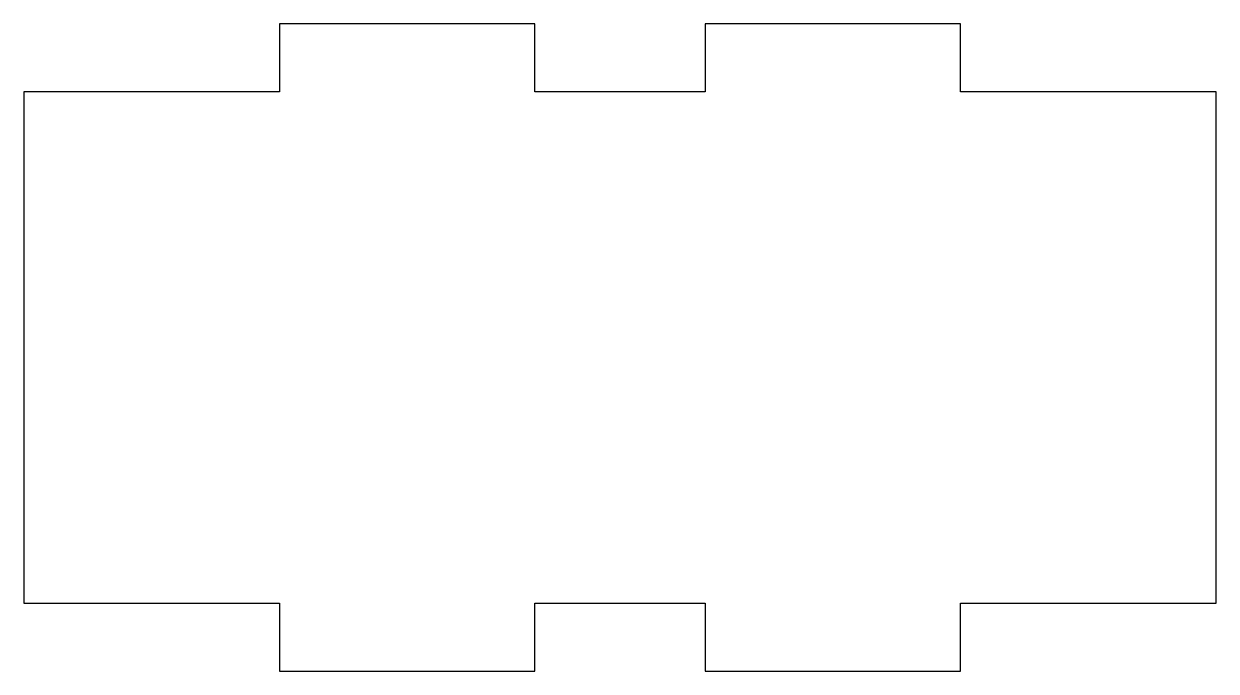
# Model space of a CAD drawing. Header units: millimetres. Extents: x -70 to 0, y -4 to 34.
import ezdxf

# ---------------------------------------------------------------- set-up
doc = ezdxf.new("R2010")
doc.units = ezdxf.units.MM

msp = doc.modelspace()

# ---------------------------------------------------------------- linework, layer by layer
at = {"color": 7, "linetype": 'Continuous', "lineweight": 25}
for p, q in [((-55, 34), (-55, 30)), ((-40, 34), (-55, 34)), ((-40, 30), (-40, 34)), ((-30, 34), (-30, 30)), ((-15, 34), (-30, 34)), ((-15, 30), (-15, 34)), ((-70, 30), (-70, 0)), ((-55, 30), (-70, 30)), ((-30, 30), (-40, 30)), ((0, 30), (-15, 30)), ((0, 0), (0, 30)), ((-70, 0), (-55, 0)), ((-55, 0), (-55, -4)), ((-40, -4), (-40, 0)), ((-40, 0), (-30, 0)), ((-30, 0), (-30, -4)), ((-15, -4), (-15, 0)), ((-15, 0), (0, 0)), ((-55, -4), (-40, -4)), ((-30, -4), (-15, -4))]:
    msp.add_line(p, q, dxfattribs=at)

doc.saveas('drawing.dxf')
